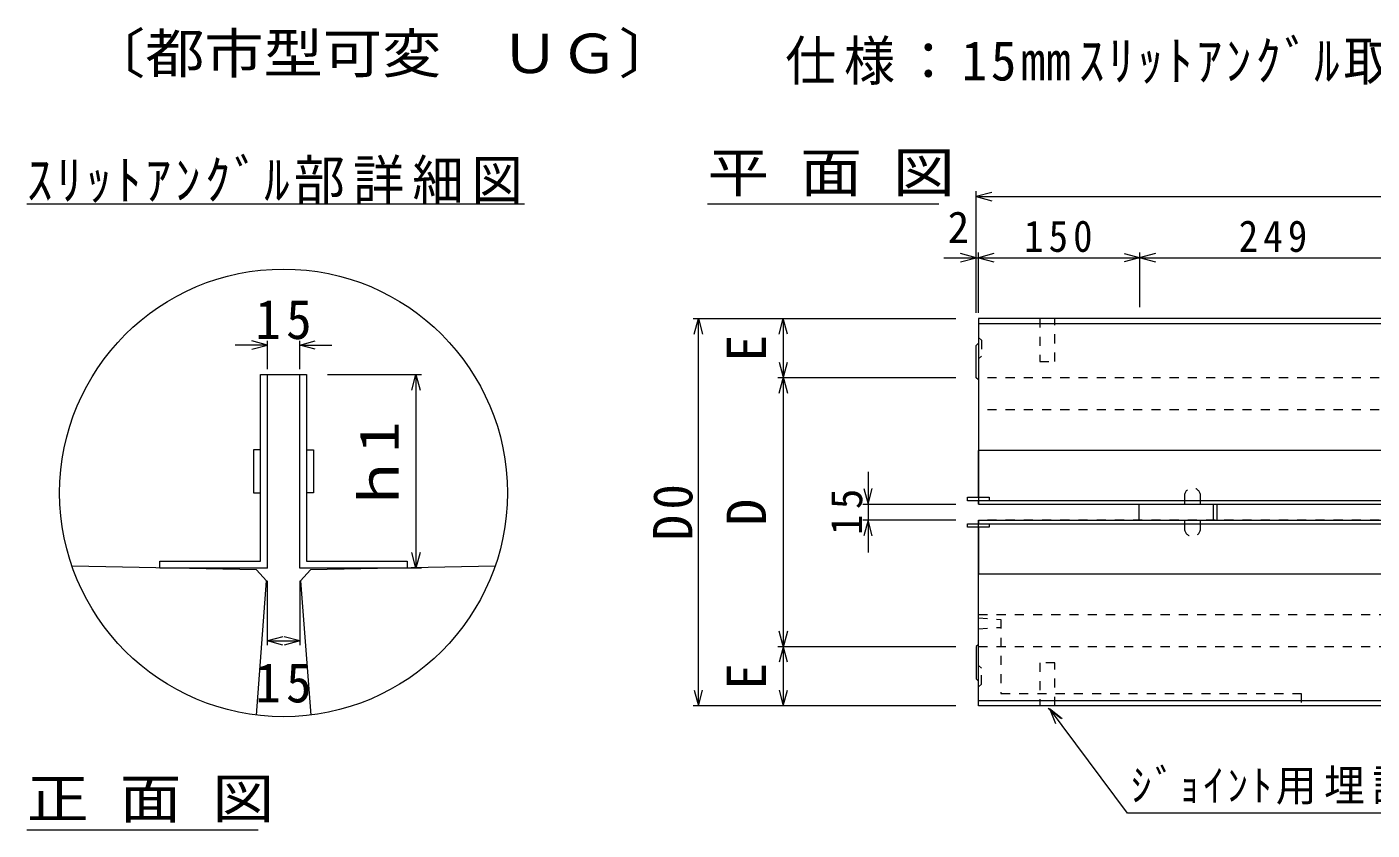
# Model space of a CAD drawing. Units: millimetres, scale not verified, with parts at other scales. Extents: x -2 to 7771, y -2 to 5790.
# Drawn here: x 4790 to 6040, y 5044 to 5790 of the extents above; entities that cross this region are included whole.
import ezdxf
from ezdxf.enums import TextEntityAlignment as Align

# ---------------------------------------------------------------- set-up
doc = ezdxf.new("R2010")
doc.units = ezdxf.units.MM
doc.header["$LTSCALE"] = 10
doc.linetypes.add('USER1', pattern=[1.693334, 0.846667, -0.846667])
for name, color, linetype, lineweight in [('0_2', 132, 'Continuous', 5), ('1', 132, 'Continuous', 5), ('1-E', 7, 'Continuous', 5), ('3', 132, 'USER1', 5)]:
    doc.layers.add(name, color=color, linetype=linetype, lineweight=lineweight)
doc.styles.add('ＭＳ ゴシック', font='')
doc.styles.get('ＭＳ ゴシック').set_extended_font_data('MS Gothic')

msp = doc.modelspace()

# ---------------------------------------------------------------- linework, layer by layer
at = {"layer": '0_2'}
for p, q in [((4790.29, 5625.79), (5252.79, 5625.79)), ((5422.7, 5625.79), (5637.7, 5625.79)), ((5672.49, 5524.51), (5672.49, 5637.64)), ((5686.98, 5636.52), (5672.49, 5632.64)), ((5672.49, 5632.64), (5686.98, 5628.76)), ((5674.49, 5632.64), (7672.49, 5632.64)), ((5642.49, 5575.81), (7672.49, 5575.81)), ((5672.49, 5575.81), (5658, 5579.69)), ((5658, 5571.93), (5672.49, 5575.81)), ((5674.49, 5524.51), (5674.49, 5580.81)), ((5688.98, 5579.69), (5674.49, 5575.81)), ((5674.49, 5575.81), (5688.98, 5571.93)), ((5838.98, 5579.69), (5810, 5571.93)), ((5810, 5579.69), (5838.98, 5571.93)), ((5824.49, 5530), (5824.49, 5580.81)), ((5409.33, 5519.28), (5653.49, 5519.28)), ((5410.45, 5504.79), (5414.33, 5519.28)), ((5414.33, 5159.27), (5414.33, 5519.28)), ((5414.33, 5519.28), (5418.22, 5504.79)), ((5489.27, 5504.79), (5493.15, 5519.28)), ((5497.04, 5504.79), (5493.15, 5519.28)), ((5493.15, 5519.28), (5493.15, 5159.27)), ((7672.49, 5514.28), (5674.49, 5514.28)), ((5013.77, 5494.65), (4983.77, 5494.65)), ((5013.77, 5494.65), (4999.28, 5498.53)), ((4999.28, 5490.77), (5013.77, 5494.65)), ((5013.77, 5472.37), (5013.77, 5498.53)), ((5043.77, 5472.37), (5043.77, 5498.53)), ((5043.77, 5494.65), (5058.26, 5498.53)), ((5058.26, 5490.77), (5043.77, 5494.65)), ((5043.77, 5494.65), (5073.77, 5494.65)), ((5672.49, 5494.27), (5674.49, 5496.27)), ((5672.49, 5464.28), (5672.49, 5494.27)), ((5489.27, 5449.79), (5497.04, 5478.76)), ((5489.27, 5478.76), (5497.04, 5449.79)), ((5069.53, 5467.24), (5156.84, 5467.24)), ((5147.96, 5452.75), (5151.84, 5467.24)), ((5151.84, 5467.24), (5151.84, 5287.34)), ((5151.84, 5467.24), (5155.72, 5452.75)), ((5653.49, 5464.28), (5488.15, 5464.28)), ((5674.49, 5462.28), (5672.49, 5464.28)), ((5571.97, 5376.77), (5571.97, 5301.78)), ((5568.09, 5361.26), (5571.97, 5346.78)), ((5571.97, 5346.78), (5575.86, 5361.26)), ((5566.97, 5346.78), (5653.49, 5346.78)), ((5653.49, 5331.77), (5566.97, 5331.77)), ((5571.97, 5331.77), (5568.09, 5317.29)), ((5575.86, 5317.29), (5571.97, 5331.77)), ((5151.84, 5287.34), (5147.96, 5301.83)), ((5155.72, 5301.83), (5151.84, 5287.34)), ((5013.77, 5215.66), (5013.77, 5275.37)), ((5043.77, 5275.37), (5043.77, 5215.66)), ((5156.84, 5287.34), (5071.84, 5287.34)), ((5497.04, 5199.79), (5489.27, 5228.76)), ((5497.04, 5228.76), (5489.27, 5199.79)), ((5028.26, 5223.43), (5013.77, 5219.54)), ((5013.77, 5219.54), (5043.77, 5219.54)), ((5028.26, 5215.66), (5013.77, 5219.54)), ((5043.77, 5219.54), (5029.28, 5223.43)), ((5043.77, 5219.54), (5029.28, 5215.66)), ((5488.15, 5214.27), (5653.49, 5214.27)), ((5674.49, 5216.28), (5672.49, 5214.28)), ((5672.49, 5214.28), (5672.49, 5184.28)), ((5672.49, 5184.28), (5674.49, 5182.28)), ((5410.45, 5173.76), (5414.33, 5159.27)), ((5414.33, 5159.27), (5418.22, 5173.76)), ((5489.27, 5173.76), (5493.15, 5159.27)), ((5493.15, 5159.27), (5497.04, 5173.76)), ((5674.49, 5164.28), (7672.49, 5164.28)), ((5653.49, 5159.27), (5409.33, 5159.27)), ((5751.26, 5147.46), (5739.49, 5156.76)), ((5812.97, 5059.53), (5740.49, 5156.76)), ((5740.49, 5156.76), (5752.26, 5147.46)), ((5740.49, 5156.76), (5746.04, 5142.82)), ((6171.32, 5059.53), (5812.97, 5059.53)), ((5005.29, 5043.75), (4790.29, 5043.75))]:
    msp.add_line(p, q, dxfattribs=at)
at = {"layer": '0_2', "color": 92}
for p, q in [((7672.49, 5519.28), (5674.49, 5519.28)), ((5674.49, 5519.28), (5674.49, 5353.18)), ((5674.49, 5349.97), (5674.49, 5346.78)), ((5823.49, 5346.78), (5823.49, 5331.78)), ((5674.49, 5328.58), (5674.49, 5331.78)), ((5674.49, 5159.27), (5674.49, 5325.38)), ((5003.73, 5285.54), (4832.24, 5288.97)), ((5225.3, 5288.97), (5053.82, 5285.54)), ((5003.54, 5150.73), (5012.97, 5275.37)), ((5012.97, 5275.37), (5003.73, 5285.54)), ((5053.82, 5285.54), (5044.57, 5275.37)), ((5044.57, 5275.37), (5054.01, 5150.73)), ((7672.49, 5159.27), (5674.49, 5159.27))]:
    msp.add_line(p, q, dxfattribs=at)
at = {"layer": '0_2', "color": 7, "linetype": 'USER1'}
for p, q in [((5731.49, 5519.28), (5731.49, 5479.28)), ((5745.49, 5479.28), (5745.49, 5519.28)), ((5731.49, 5479.28), (5745.49, 5479.28)), ((7672.49, 5464.28), (5674.49, 5464.28)), ((5674.49, 5214.27), (7672.49, 5214.27)), ((5745.49, 5199.28), (5731.49, 5199.28)), ((5731.49, 5199.28), (5731.49, 5159.28)), ((5745.49, 5159.28), (5745.49, 5199.28))]:
    msp.add_line(p, q, dxfattribs=at)
at = {"layer": '0_2', "linetype": 'USER1'}
for p, q in [((5674.49, 5501.78), (5677.49, 5499.27)), ((5677.49, 5499.27), (5677.49, 5484.28)), ((5677.49, 5484.28), (5674.49, 5481.78)), ((5674.49, 5353.18), (5674.49, 5349.97)), ((5674.49, 5346.78), (7672.49, 5346.78)), ((7672.49, 5331.77), (5674.49, 5331.77)), ((5674.49, 5325.38), (5674.49, 5328.58)), ((5677.49, 5194.28), (5674.49, 5196.78)), ((5677.49, 5179.28), (5677.49, 5194.28)), ((5674.49, 5176.78), (5677.49, 5179.28))]:
    msp.add_line(p, q, dxfattribs=at)
at = {"layer": '0_2', "color": 7}
for p, q in [((6672.49, 5396.77), (5674.49, 5396.77)), ((5674.49, 5396.77), (5674.49, 5353.18)), ((5674.49, 5353.18), (5674.49, 5396.77)), ((5664.49, 5349.97), (5664.49, 5353.18)), ((5664.49, 5353.18), (5684.49, 5353.18)), ((5684.49, 5353.18), (5684.49, 5349.97)), ((7672.49, 5349.97), (5664.49, 5349.97)), ((5674.49, 5346.78), (5674.49, 5349.97)), ((5674.49, 5346.78), (6672.49, 5346.78)), ((5892.89, 5331.77), (5892.89, 5346.78)), ((5896.09, 5346.78), (5896.09, 5331.77)), ((5664.49, 5325.38), (5664.49, 5328.58)), ((5664.49, 5328.58), (7672.49, 5328.58)), ((5684.49, 5325.38), (5664.49, 5325.38)), ((5674.49, 5331.77), (5674.49, 5328.58)), ((5674.49, 5331.77), (6672.49, 5331.77)), ((5674.49, 5281.78), (5674.49, 5325.38)), ((5674.49, 5325.38), (5674.49, 5281.78)), ((5684.49, 5328.58), (5684.49, 5325.38)), ((4913.77, 5287.34), (4913.77, 5293.74)), ((4913.77, 5293.74), (5007.37, 5293.74)), ((5050.17, 5293.74), (5143.77, 5293.74)), ((5143.77, 5293.74), (5143.77, 5287.34)), ((5013.77, 5287.34), (4913.77, 5287.34)), ((5143.77, 5287.34), (5043.77, 5287.34)), ((6672.49, 5281.78), (5674.49, 5281.78))]:
    msp.add_line(p, q, dxfattribs=at)
at = {"layer": '0_2'}
msp.add_circle((5028.77, 5357.24), 208.05, dxfattribs=at)
at = {"layer": '1', "linetype": 'USER1'}
for p, q in [((7672.49, 5434.27), (5674.49, 5434.27)), ((5674.49, 5244.27), (7672.49, 5244.27))]:
    msp.add_line(p, q, dxfattribs=at)
at = {"layer": '1-E'}
for p, q in [((5007.37, 5293.74), (5007.37, 5467.34)), ((5007.37, 5467.34), (5050.17, 5467.34)), ((5013.77, 5287.34), (5013.77, 5467.34)), ((5043.77, 5287.34), (5043.77, 5467.34)), ((5050.17, 5467.34), (5050.17, 5293.74)), ((5000.97, 5397.34), (5000.97, 5357.34)), ((5007.37, 5397.34), (5000.97, 5397.34)), ((5050.17, 5397.34), (5056.57, 5397.34)), ((5056.57, 5397.34), (5056.57, 5357.34)), ((5000.97, 5357.34), (5007.37, 5357.34)), ((5056.57, 5357.34), (5050.17, 5357.34))]:
    msp.add_line(p, q, dxfattribs=at)
at = {"layer": '3'}
for p, q in [((5865.99, 5354.28), (5865.99, 5346.78)), ((5880.99, 5346.78), (5880.99, 5354.28)), ((5865.99, 5331.77), (5865.99, 5324.27)), ((5880.99, 5324.27), (5880.99, 5331.77)), ((5674.49, 5241.17), (5695.49, 5239.56)), ((5695.49, 5239.56), (5695.49, 5170.78)), ((5674.49, 5230.77), (5695.49, 5232.24)), ((5695.49, 5170.78), (5974.49, 5170.78)), ((5974.49, 5170.78), (5974.49, 5159.27))]:
    msp.add_line(p, q, dxfattribs=at)
for centre, start, end in [((5873.49, 5354.28), 0, 180), ((5873.49, 5324.27), 180, 0)]:
    msp.add_arc(centre, 7.5, start, end, dxfattribs=at)

# ---------------------------------------------------------------- texts
at = {"layer": '0_2', "color": 92, "style": 'ＭＳ ゴシック'}
for s, width, p in [('〔都市型可変\u3000ＵＧ〕', 1.1, (4845.29, 5736.49)), ('平 面 図', 1.15, (5422.7, 5625.79)), ('正 面 図', 1.15, (4790.29, 5043.75))]:
    msp.add_text(s, height=36.66, dxfattribs=dict(at, width=width)).set_placement(p, align=Align.BOTTOM_LEFT)
at = {"layer": '0_2', "color": 7, "style": 'ＭＳ ゴシック'}
msp.add_text('2', height=29.33, dxfattribs=at).set_placement((5645.98, 5580.81), align=Align.BOTTOM_LEFT)
at = {"layer": '0_2', "color": 92, "style": 'ＭＳ ゴシック'}
for s, p in [('E', (5488.15, 5479.27)), ('D', (5488.15, 5326.78)), ('E', (5488.15, 5174.27))]:
    msp.add_text(s, height=36.66, rotation=90, dxfattribs=at).set_placement(p, align=Align.BOTTOM_LEFT)
at = {"layer": '0_2', "color": 92, "style": 'ＭＳ ゴシック', "width": 1.15}
msp.add_text('ｈ1', height=36.66, rotation=90, dxfattribs=at).set_placement((5146.84, 5337.29), align=Align.BOTTOM_LEFT)
at = {"layer": '0_2', "color": 92, "char_height": 36.66, "attachment_point": 7, "style": 'ＭＳ ゴシック'}
for s, insert in [('\\T1.15;\\W0.95;仕様：15㎜ｽﾘｯﾄｱﾝｸﾞﾙ取付図', (5494.94, 5736.49)), ('\\T1.16;\\W0.95;ｽﾘｯﾄｱﾝｸﾞﾙ部詳細図', (4790.29, 5625.79)), ('\\T1.21;\\W0.95;15', (5002.52, 5499.65)), ('\\T1.21;\\W0.95;15', (5002.52, 5161.89))]:
    msp.add_mtext(s, dxfattribs=dict(at, insert=insert))
at = {"layer": '0_2', "color": 7, "char_height": 29.33, "attachment_point": 7, "style": 'ＭＳ ゴシック'}
for s, insert in [('\\T1.27;\\W0.9;150', (5716.99, 5580.81)), ('\\T1.27;\\W0.9;249', (5916.49, 5580.81)), ('\\T1.18;\\W0.95;ｼﾞｮｲﾝﾄ用埋設金具', (5816.32, 5067.28))]:
    msp.add_mtext(s, dxfattribs=dict(at, insert=insert))
at = {"layer": '0_2', "color": 92, "insert": (5409.33, 5313.03), "char_height": 36.66, "attachment_point": 7, "rotation": 90, "style": 'ＭＳ ゴシック'}
msp.add_mtext('\\T1.21;\\W0.95;D0', dxfattribs=at)
at = {"layer": '0_2', "color": 7, "insert": (5566.97, 5318.03), "char_height": 29.33, "attachment_point": 7, "rotation": 90, "style": 'ＭＳ ゴシック'}
msp.add_mtext('\\T1.27;\\W0.95;15', dxfattribs=at)

doc.saveas('drawing.dxf')
